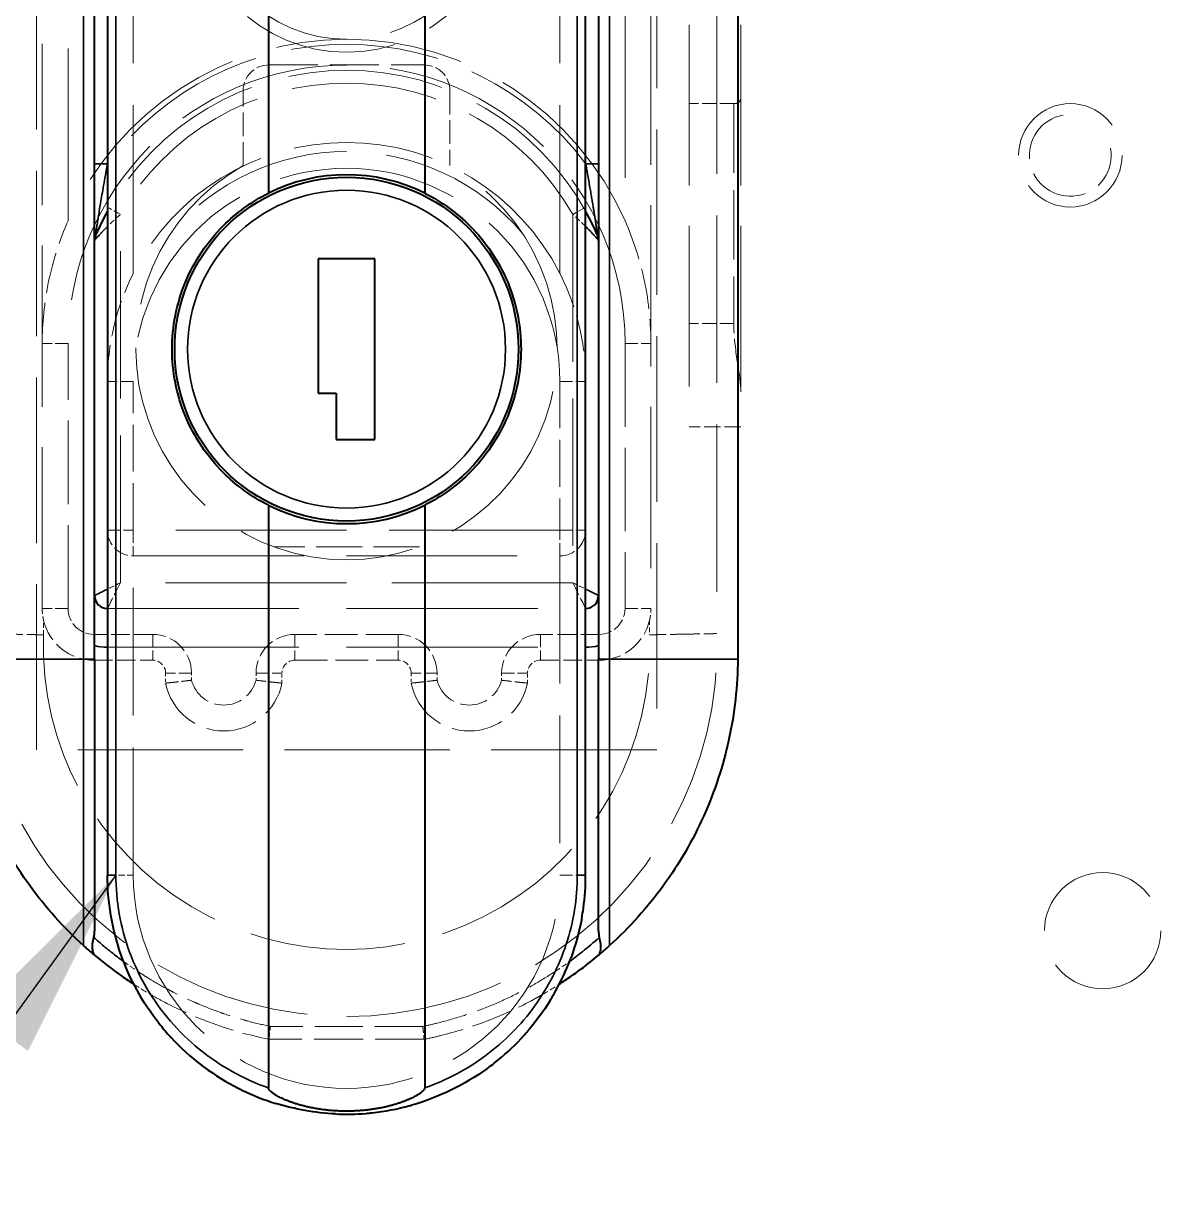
# Model space of a CAD drawing. Header units: millimetres. Extents: x 0 to 2523, y 0 to 1782.
# Drawn here: x 857.82 to 901.83, y 832.72 to 877.59 of the extents above; entities that cross this region are included whole.
import ezdxf

# ---------------------------------------------------------------- set-up
doc = ezdxf.new("R2010")
doc.units = ezdxf.units.MM
doc.header["$LTSCALE"] = 3
doc.linetypes.add('DASHED', pattern=[0.2067, 0.1654, -0.0413])
for name, color, linetype, lineweight in [('가려진 것(ISO)', 2, 'DASHED', 18), ('가려진 좁은 것(ISO)', 2, 'DASHED', 18), ('가시적인 것(ISO)', 3, 'Continuous', 40), ('가시적인 좁은 것(ISO)', 3, 'Continuous', 35), ('기호(ISO)', 5, 'Continuous', 25)]:
    doc.layers.add(name, color=color, linetype=linetype, lineweight=lineweight)
doc.styles.add('치수 텍스트_PSTEK_POSCO', font='isocp.shx')
doc.dimstyles.new('치수_PSTEK_POSCO$7', dxfattribs={"dimscale": 3, "dimtxt": 2.5, "dimasz": 2.5, "dimexe": 1, "dimexo": 1.5, "dimgap": 1, "dimtad": 1, "dimrnd": 1e-08, "dimdsep": 46, "dimtxsty": '치수 텍스트_PSTEK_POSCO', "dimcen": 0.09, "dimdle": 10, "dimclrd": 7, "dimclre": 7, "dimclrt": 2, "dimadec": 1, "dimazin": 2, "dimtfac": 1, "dimtmove": 0, "dimatfit": 3, "dimfxl": 0, "dimtolj": 1, "dimlwd": -1, "dimlwe": -1, "dimarcsym": 0})

msp = doc.modelspace()

# ---------------------------------------------------------------- linework, layer by layer
at = {"layer": '가려진 것(ISO)', "ltscale": 12.901145}
for p, q in [((858.3337, 849.4732), (858.3337, 945.4732)), ((882.3337, 945.4732), (882.3337, 849.4732)), ((882.3337, 849.4732), (858.3337, 849.4732))]:
    msp.add_line(p, q, dxfattribs=at)
at = {"layer": '가려진 것(ISO)', "ltscale": 13.045907}
msp.add_line((884.6537, 942.9553), (884.6537, 853.9679), dxfattribs=at)
at = {"layer": '가려진 것(ISO)', "ltscale": 12.584246}
for p, q in [((858.5604, 854.9383), (858.5604, 932.9732)), ((882.107, 932.9732), (882.107, 854.9383))]:
    msp.add_line(p, q, dxfattribs=at)
at = {"layer": '가려진 것(ISO)', "ltscale": 12.54278}
for p, q in [((883.5837, 931.9732), (883.5837, 861.9732)), ((885.5837, 931.9732), (885.5837, 861.9732))]:
    msp.add_line(p, q, dxfattribs=at)
at = {"layer": '가려진 것(ISO)', "ltscale": 3.809293}
msp.add_line((867.3337, 875.9732), (873.3337, 875.9732), dxfattribs=at)
at = {"layer": '가려진 것(ISO)', "ltscale": 1.840548}
for p, q in [((866.3337, 872.0741), (866.3337, 874.9732)), ((874.3337, 874.9732), (874.3337, 872.0741))]:
    msp.add_line(p, q, dxfattribs=at)
at = {"layer": '가려진 것(ISO)', "ltscale": 1.099577}
msp.add_line((885.3158, 874.4732), (883.5837, 874.4732), dxfattribs=at)
at = {"layer": '가려진 것(ISO)', "ltscale": 5.39654}
msp.add_line((885.3158, 874.4732), (885.3158, 865.9732), dxfattribs=at)
at = {"layer": '가려진 것(ISO)', "ltscale": 1.269698}
msp.add_line((885.5837, 861.9732), (883.5837, 861.9732), dxfattribs=at)
at = {"layer": '가려진 것(ISO)', "ltscale": 13.304306}
msp.add_line((862.0837, 856.9732), (878.5837, 856.9732), dxfattribs=at)
at = {"layer": '가려진 것(ISO)', "ltscale": 14.916949}
msp.add_line((861.0837, 854.9388), (879.5837, 854.9388), dxfattribs=at)
at = {"layer": '가려진 것(ISO)', "ltscale": 0.354382}
for p, q in [((858.6137, 853.9213), (858.6137, 854.4796)), ((882.0537, 854.4796), (882.0537, 853.9213))]:
    msp.add_line(p, q, dxfattribs=at)
at = {"layer": '가려진 것(ISO)', "ltscale": 1.443218}
for p, q in [((860.5604, 852.9383), (862.8337, 852.9383)), ((877.8337, 852.9383), (880.107, 852.9383))]:
    msp.add_line(p, q, dxfattribs=at)
at = {"layer": '가려진 것(ISO)', "ltscale": 2.539495}
msp.add_line((868.3337, 852.9383), (872.3337, 852.9383), dxfattribs=at)
at = {"layer": '가려진 것(ISO)', "ltscale": 0.24453}
for p, q in [((863.3337, 852.4383), (863.3337, 852.053)), ((867.8337, 852.053), (867.8337, 852.4383)), ((872.8337, 852.4383), (872.8337, 852.053)), ((877.3337, 852.053), (877.3337, 852.4383))]:
    msp.add_line(p, q, dxfattribs=at)
at = {"layer": '가려진 것(ISO)', "ltscale": 3.809296}
msp.add_line((873.3337, 838.2705), (867.3337, 838.2705), dxfattribs=at)
at = {"layer": '가려진 것(ISO)', "ltscale": 12.159042}
msp.add_circle((870.3337, 882.4632), 6, dxfattribs=at)
at = {"layer": '가려진 것(ISO)', "ltscale": 10.132536}
msp.add_circle((898.3337, 872.4732), 2, dxfattribs=at)
at = {"layer": '가려진 것(ISO)', "ltscale": 11.399102}
msp.add_circle((899.5837, 842.4732), 2.25, dxfattribs=at)
at = {"layer": '가려진 것(ISO)', "ltscale": 14.627704}
msp.add_arc((870.3337, 865.1946), 11.7733, 23.78546, 156.21454, dxfattribs=at)
at = {"layer": '가려진 것(ISO)', "ltscale": 0.997197}
for centre, start, end in [((867.3337, 874.9732), 90, 180), ((873.3337, 874.9732), 0, 90)]:
    msp.add_arc(centre, 1, start, end, dxfattribs=at)
at = {"layer": '가려진 것(ISO)', "ltscale": 12.107496}
msp.add_arc((870.3337, 865.1946), 10.5733, 28.97339, 151.02661, dxfattribs=at)
at = {"layer": '가려진 것(ISO)', "ltscale": 4.733071}
msp.add_arc((898.3337, 872.4732), 1.582, 100, 10, dxfattribs=at)
at = {"layer": '가려진 것(ISO)', "ltscale": 10.954125}
msp.add_arc((870.3337, 863.7232), 9.25, 26.88805, 153.11195, dxfattribs=at)
at = {"layer": '가려진 것(ISO)', "ltscale": 13.819056}
msp.add_arc((870.3337, 864.9732), 8.15, 119.39302, 60.60698, dxfattribs=at)
at = {"layer": '가려진 것(ISO)', "ltscale": 1.21262}
for centre, start, end in [((862.0837, 857.9732), 180, 270), ((878.5837, 857.9732), 270, 0)]:
    msp.add_arc(centre, 1, start, end, dxfattribs=at)
at = {"layer": '가려진 것(ISO)', "ltscale": 1.700671}
for centre, start, end in [((860.5604, 854.9383), 193.25787, 270), ((880.107, 854.9383), 270, 346.74213)]:
    msp.add_arc(centre, 2, start, end, dxfattribs=at)
at = {"layer": '가려진 것(ISO)', "ltscale": 12.361229}
msp.add_arc((870.3337, 853.4792), 14.3283, 178.04579, 1.95421, dxfattribs=at)
at = {"layer": '가려진 것(ISO)', "ltscale": 12.168986}
msp.add_arc((870.3337, 853.4792), 11.7283, 177.84, 2.16, dxfattribs=at)
at = {"layer": '가려진 것(ISO)', "ltscale": 0.498548}
for centre, start, end in [((862.8337, 852.4383), 0, 90), ((868.3337, 852.4383), 90, 180), ((872.3337, 852.4383), 0, 90), ((877.8337, 852.4383), 90, 180)]:
    msp.add_arc(centre, 0.5, start, end, dxfattribs=at)
at = {"layer": '가려진 것(ISO)', "ltscale": 4.008131}
for centre in [(865.5837, 852.4956), (875.0837, 852.4956)]:
    msp.add_arc(centre, 2.2931, 191.12991, 348.87009, dxfattribs=at)
at = {"layer": '가려진 것(ISO)', "ltscale": 0.694281}
msp.add_open_spline([(885.3158, 874.4732), (885.3225, 874.4732), (885.3292, 874.4733), (885.4164, 874.4761), (885.4833, 874.4965), (885.5667, 874.5869), (885.5837, 874.6574), (885.5837, 874.7411)], degree=3, knots=[0.20152866, 0.20152866, 0.20152866, 0.20152866, 0.20551375, 0.20551375, 0.2557879, 0.2557879, 0.30606206, 0.30606206, 0.30606206, 0.30606206], dxfattribs=at)
at = {"layer": '가려진 것(ISO)', "ltscale": 3.177325}
for points, knots in [([(858.5604, 865.1946), (858.5604, 865.9546), (858.6384, 866.7835), (858.979, 868.4158), (859.2412, 869.2187), (859.5604, 869.943)], [-1.43309057, -1.43309057, -1.43309057, -1.43309057, -1.19562768, -1.19562768, -0.95816479, -0.95816479, -0.95816479, -0.95816479]), ([(881.107, 869.943), (881.4263, 869.2187), (881.6885, 868.4158), (882.0291, 866.7835), (882.107, 865.9546), (882.107, 865.1946)], [-0.47492577, -0.47492577, -0.47492577, -0.47492577, -0.23746289, -0.23746289, 0, 0, 0, 0])]:
    msp.add_open_spline(points, degree=3, knots=knots, dxfattribs=at)
at = {"layer": '가려진 것(ISO)', "ltscale": 0.117137}
msp.add_open_spline([(860.5837, 869.1896), (860.5837, 869.2003), (860.5838, 869.2172), (860.5838, 869.2418)], degree=3, dxfattribs=at)
at = {"layer": '가려진 것(ISO)', "ltscale": 2.839397}
for points, knots in [([(861.0837, 863.7232), (861.0837, 864.3973), (861.1617, 865.1311), (861.5016, 866.5695), (861.7628, 867.2736), (862.0837, 867.9065)], [0, 0, 0, 0, 0.21288965, 0.21288965, 0.42577929, 0.42577929, 0.42577929, 0.42577929]), ([(878.5837, 867.9065), (878.9047, 867.2736), (879.1659, 866.5695), (879.5058, 865.1311), (879.5837, 864.3973), (879.5837, 863.7232)], [0.87117261, 0.87117261, 0.87117261, 0.87117261, 1.08406226, 1.08406226, 1.2969519, 1.2969519, 1.2969519, 1.2969519])]:
    msp.add_open_spline(points, degree=3, knots=knots, dxfattribs=at)
at = {"layer": '가려진 것(ISO)', "ltscale": 1.844594}
msp.add_open_spline([(885.5837, 863.3274), (885.5835, 863.6646), (885.5163, 864.0659), (885.378, 864.9725), (885.3158, 865.4855), (885.3158, 865.9732)], degree=3, knots=[-0.89271233, -0.89271233, -0.89271233, -0.89271233, -0.7589759, -0.7589759, -0.61266995, -0.61266995, -0.61266995, -0.61266995], dxfattribs=at)
at = {"layer": '가려진 것(ISO)', "ltscale": 0.415959}
msp.add_open_spline([(858.5604, 854.9383), (858.5604, 854.8588), (858.5666, 854.7658), (858.5801, 854.656), (858.5868, 854.6133), (858.5978, 854.5525), (858.6034, 854.5254), (858.6115, 854.489), (858.6128, 854.4834), (858.6137, 854.4796)], degree=3, knots=[0.062306408, 0.062306408, 0.062306408, 0.062306408, 0.086141003, 0.086141003, 0.099228248, 0.099228248, 0.111920532, 0.111920532, 0.124612816, 0.124612816, 0.124612816, 0.124612816], dxfattribs=at)
at = {"layer": '가려진 것(ISO)', "ltscale": 0.416112}
msp.add_open_spline([(882.0537, 854.4796), (882.0542, 854.4815), (882.0549, 854.4842), (882.0592, 854.5032), (882.0624, 854.5176), (882.07, 854.5547), (882.0751, 854.5807), (882.085, 854.6403), (882.0898, 854.6738), (882.1022, 854.7812), (882.107, 854.8621), (882.107, 854.9383)], degree=3, knots=[-0.190458105, -0.190458105, -0.190458105, -0.190458105, -0.181558654, -0.181558654, -0.172659203, -0.172659203, -0.16123742, -0.16123742, -0.149815637, -0.149815637, -0.12697207, -0.12697207, -0.12697207, -0.12697207], dxfattribs=at)
at = {"layer": '가려진 것(ISO)', "ltscale": 1.296475}
msp.add_open_spline([(858.6137, 853.9213), (858.6052, 853.9215), (858.5924, 853.9217), (858.5503, 853.9225), (858.5082, 853.9233), (858.4455, 853.9245), (858.3651, 853.926), (858.2847, 853.9275), (858.1868, 853.9293), (858.0763, 853.9313), (857.9658, 853.9333), (857.8427, 853.9356), (857.7134, 853.9379), (857.5842, 853.9403), (857.4488, 853.9427), (857.3137, 853.9452)], degree=3, knots=[0, 0, 0, 0, 0.2, 0.2, 0.2, 0.4, 0.4, 0.4, 0.6, 0.6, 0.6, 0.8, 0.8, 0.8, 1, 1, 1, 1], dxfattribs=at)
at = {"layer": '가려진 것(ISO)', "ltscale": 1.296478}
msp.add_open_spline([(882.0537, 853.9213), (882.0624, 853.9215), (882.0755, 853.9217), (882.1177, 853.9225), (882.1599, 853.9233), (882.2226, 853.9245), (882.3023, 853.926), (882.382, 853.9274), (882.4786, 853.9292), (882.5882, 853.9313), (882.6979, 853.9333), (882.8206, 853.9355), (882.9503, 853.9379), (883.08, 853.9402), (883.2167, 853.9427), (883.3537, 853.9452)], degree=3, knots=[0, 0, 0, 0, 0.2, 0.2, 0.2, 0.4, 0.4, 0.4, 0.6, 0.6, 0.6, 0.8, 0.8, 0.8, 1, 1, 1, 1], dxfattribs=at)
at = {"layer": '가려진 것(ISO)', "ltscale": 1.296469}
msp.add_open_spline([(883.3537, 853.9452), (883.4908, 853.9476), (883.6275, 853.95), (883.7572, 853.9523), (883.8869, 853.9546), (884.0096, 853.9567), (884.1192, 853.9587), (884.2289, 853.9606), (884.3255, 853.9622), (884.4052, 853.9636), (884.4849, 853.965), (884.5476, 853.966), (884.5898, 853.9668), (884.632, 853.9675), (884.6451, 853.9677), (884.6537, 853.9679)], degree=3, knots=[0, 0, 0, 0, 0.2, 0.2, 0.2, 0.4, 0.4, 0.4, 0.6, 0.6, 0.6, 0.8, 0.8, 0.8, 1, 1, 1, 1], dxfattribs=at)
at = {"layer": '가려진 것(ISO)', "ltscale": 1.000421}
for points in [[(863.3337, 852.053), (863.3403, 852.0536), (863.35, 852.0546), (863.3821, 852.0577), (863.4142, 852.0609), (863.4621, 852.0656), (863.5235, 852.0719), (863.585, 852.0781), (863.6598, 852.0859), (863.7449, 852.095), (863.8299, 852.1042), (863.9254, 852.1148), (864.0254, 852.1265), (864.1253, 852.1381), (864.2297, 852.1509), (864.3337, 852.1644)], [(867.8337, 852.053), (867.8272, 852.0536), (867.8174, 852.0546), (867.7854, 852.0577), (867.7533, 852.0609), (867.7053, 852.0656), (867.6439, 852.0719), (867.5825, 852.0781), (867.5077, 852.0859), (867.4226, 852.095), (867.3375, 852.1042), (867.2421, 852.1148), (867.1421, 852.1265), (867.0422, 852.1381), (866.9378, 852.1509), (866.8337, 852.1644)], [(872.8337, 852.053), (872.8403, 852.0536), (872.85, 852.0546), (872.8821, 852.0577), (872.9142, 852.0609), (872.9621, 852.0656), (873.0235, 852.0719), (873.085, 852.0781), (873.1598, 852.0859), (873.2449, 852.095), (873.3299, 852.1042), (873.4254, 852.1148), (873.5254, 852.1265), (873.6253, 852.1381), (873.7297, 852.1509), (873.8337, 852.1644)], [(877.3337, 852.053), (877.3272, 852.0536), (877.3174, 852.0546), (877.2854, 852.0577), (877.2533, 852.0609), (877.2053, 852.0656), (877.1439, 852.0719), (877.0825, 852.0781), (877.0077, 852.0859), (876.9226, 852.095), (876.8375, 852.1042), (876.7421, 852.1148), (876.6421, 852.1265), (876.5422, 852.1381), (876.4378, 852.1509), (876.3337, 852.1644)]]:
    msp.add_open_spline(points, degree=3, knots=[0, 0, 0, 0, 0.2, 0.2, 0.2, 0.4, 0.4, 0.4, 0.6, 0.6, 0.6, 0.8, 0.8, 0.8, 1, 1, 1, 1], dxfattribs=at)
at = {"layer": '가려진 것(ISO)', "ltscale": 3.945924}
msp.add_open_spline([(861.0837, 844.6232), (861.0838, 844.0707), (861.1334, 843.5136), (861.2343, 842.9613), (861.2358, 842.953), (861.2373, 842.9447), (861.2388, 842.9364), (861.3397, 842.3925), (861.4903, 841.8534), (861.6905, 841.3283), (861.6966, 841.3123), (861.7027, 841.2964), (861.7089, 841.2804), (861.909, 840.7642), (862.1573, 840.2623), (862.4483, 839.7876), (862.4619, 839.7656), (862.4754, 839.7436), (862.4891, 839.7217), (862.6679, 839.4355), (862.8623, 839.1595), (863.0704, 838.8956)], degree=3, knots=[0, 0, 0, 0, 0.05882353, 0.05882353, 0.05882353, 0.05970824, 0.05970824, 0.05970824, 0.11764706, 0.11764706, 0.11764706, 0.1194131, 0.1194131, 0.1194131, 0.17647059, 0.17647059, 0.17647059, 0.17911778, 0.17911778, 0.17911778, 0.21370365, 0.21370365, 0.21370365, 0.21370365], dxfattribs=at)
at = {"layer": '가려진 것(ISO)', "ltscale": 0.99498}
msp.add_open_spline([(879.0188, 841.44), (879.0496, 841.524), (879.0791, 841.6084), (879.1074, 841.6932), (879.244, 842.1022), (879.3517, 842.5196), (879.43, 842.9439)], degree=3, knots=[0.886240902, 0.886240902, 0.886240902, 0.886240902, 0.895644827, 0.895644827, 0.895644827, 0.941015222, 0.941015222, 0.941015222, 0.941015222], dxfattribs=at)
at = {"layer": '가려진 것(ISO)', "ltscale": 0.48347}
msp.add_open_spline([(862.1047, 840.4005), (862.3178, 840.2626), (862.5345, 840.13), (862.7543, 840.003)], degree=3, dxfattribs=at)
at = {"layer": '가려진 것(ISO)', "ltscale": 0.487693}
msp.add_open_spline([(877.9088, 840.0004), (878.1305, 840.1285), (878.3491, 840.2622), (878.5641, 840.4013)], degree=3, dxfattribs=at)
at = {"layer": '가려진 것(ISO)', "ltscale": 3.122065}
msp.add_open_spline([(862.7545, 840.0028), (862.8977, 839.92), (863.6316, 839.5118), (865.1281, 838.8354), (866.551, 838.4286), (867.3337, 838.2705)], degree=3, knots=[0.35077644, 0.35077644, 0.35077644, 0.35077644, 0.41633901, 0.68343289, 1, 1, 1, 1], dxfattribs=at)
at = {"layer": '가려진 것(ISO)', "ltscale": 3.118886}
msp.add_open_spline([(873.3338, 838.2705), (873.5397, 838.3121), (873.7449, 838.358), (873.9492, 838.4082), (874.5679, 838.5603), (875.1777, 838.7516), (875.7726, 838.9804), (876.3558, 839.2048), (876.9249, 839.4652), (877.4757, 839.7597), (877.5632, 839.8064), (877.6502, 839.854), (877.7367, 839.9025), (877.7942, 839.9347), (877.8516, 839.9674), (877.9087, 840.0003)], degree=3, knots=[0.00000121, 0.00000121, 0.00000121, 0.00000121, 0.08329846, 0.08329846, 0.08329846, 0.33567302, 0.33567302, 0.33567302, 0.58314297, 0.58314297, 0.58314297, 0.62242524, 0.62242524, 0.62242524, 0.64856342, 0.64856342, 0.64856342, 0.64856342], dxfattribs=at)
at = {"layer": '가려진 것(ISO)', "ltscale": 0.878236}
msp.add_open_spline([(877.3942, 838.6472), (877.4073, 838.6626), (877.4203, 838.6781), (877.4332, 838.6936), (877.714, 839.0297), (877.9688, 839.3835), (878.1963, 839.7505)], degree=3, knots=[0.774148097, 0.774148097, 0.774148097, 0.774148097, 0.776206304, 0.776206304, 0.776206304, 0.820807174, 0.820807174, 0.820807174, 0.820807174], dxfattribs=at)
at = {"layer": '가려진 것(ISO)', "ltscale": 0.499799}
msp.add_open_spline([(867.3337, 838.2705), (867.3342, 838.2755), (867.335, 838.2831), (867.3375, 838.308), (867.34, 838.3328), (867.3437, 838.37), (867.3484, 838.4164), (867.353, 838.4629), (867.3587, 838.5188), (867.3648, 838.5794), (867.3709, 838.64), (867.3775, 838.7053), (867.3842, 838.7705)], degree=3, knots=[0, 0, 0, 0, 0.25, 0.25, 0.25, 0.5, 0.5, 0.5, 0.75, 0.75, 0.75, 1, 1, 1, 1], dxfattribs=at)
at = {"layer": '가려진 것(ISO)', "ltscale": 0.499819}
msp.add_open_spline([(873.2833, 838.7705), (873.2835, 838.7693), (873.2836, 838.7681), (873.2904, 838.7008), (873.297, 838.6356), (873.3092, 838.5157), (873.3146, 838.4619), (873.3237, 838.3711), (873.3273, 838.3349), (873.3312, 838.2965), (873.3322, 838.2864), (873.3335, 838.2736), (873.3337, 838.2717), (873.3338, 838.2705)], degree=3, knots=[-0.000365871, -0.000365871, -0.000365871, -0.000365871, 0, 0, 0.019901046, 0.019901046, 0.039258889, 0.039258889, 0.058579585, 0.058579585, 0.068886192, 0.068886192, 0.078580299, 0.078580299, 0.078580299, 0.078580299], dxfattribs=at)
at = {"layer": '가려진 것(ISO)', "ltscale": 2.076654}
msp.add_open_spline([(872.8515, 835.7225), (872.9147, 835.7403), (872.9777, 835.7589), (873.0405, 835.7781), (873.5136, 835.9228), (873.9776, 836.1065), (874.4252, 836.3273), (874.5122, 836.3702), (874.5985, 836.4144), (874.6842, 836.4601), (875.0559, 836.6582), (875.4146, 836.8822), (875.7557, 837.1289)], degree=3, knots=[0.59043621, 0.59043621, 0.59043621, 0.59043621, 0.59707577, 0.59707577, 0.59707577, 0.64705882, 0.64705882, 0.64705882, 0.65677318, 0.65677318, 0.65677318, 0.69890853, 0.69890853, 0.69890853, 0.69890853], dxfattribs=at)
at = {"layer": '가려진 것(ISO)', "ltscale": 1.49817}
msp.add_open_spline([(867.5918, 835.7889), (867.6322, 835.7764), (867.6727, 835.7641), (867.7133, 835.7521), (867.7703, 835.7353), (867.8275, 835.719), (867.8848, 835.7032), (868.3723, 835.5694), (868.8719, 835.4754), (869.3773, 835.4228), (869.4453, 835.4157), (869.5134, 835.4094), (869.5817, 835.4038), (869.6895, 835.395), (869.7975, 835.3881), (869.9057, 835.3831)], degree=3, knots=[0.407358339, 0.407358339, 0.407358339, 0.407358339, 0.411764706, 0.411764706, 0.411764706, 0.417958144, 0.417958144, 0.417958144, 0.470588235, 0.470588235, 0.470588235, 0.477670899, 0.477670899, 0.477670899, 0.488862795, 0.488862795, 0.488862795, 0.488862795], dxfattribs=at)
at = {"layer": '가려진 좁은 것(ISO)', "ltscale": 13.116171}
for p, q in [((862.0837, 867.9065), (862.0837, 932.9732)), ((878.5837, 867.9065), (878.5837, 932.9732))]:
    msp.add_line(p, q, dxfattribs=at)
at = {"layer": '가려진 좁은 것(ISO)', "ltscale": 13.426841}
for p, q in [((859.5604, 869.943), (859.5604, 928.2249)), ((881.107, 928.2249), (881.107, 869.943))]:
    msp.add_line(p, q, dxfattribs=at)
at = {"layer": '가려진 좁은 것(ISO)', "ltscale": 11.487453}
for p, q in [((861.5837, 855.9388), (861.5837, 870.1855)), ((879.0837, 870.1855), (879.0837, 855.9388))]:
    msp.add_line(p, q, dxfattribs=at)
at = {"layer": '가려진 좁은 것(ISO)', "ltscale": 0.498548}
msp.add_line((879.5181, 870.4333), (879.0837, 870.1855), dxfattribs=at)
at = {"layer": '가려진 좁은 것(ISO)', "ltscale": 1.099577}
msp.add_line((885.3158, 865.9732), (883.5837, 865.9732), dxfattribs=at)
at = {"layer": '가려진 좁은 것(ISO)', "ltscale": 0.997197}
for p, q in [((859.5604, 865.1946), (858.5604, 865.1946)), ((881.107, 865.1946), (882.107, 865.1946)), ((862.0837, 863.7232), (861.0837, 863.7232)), ((878.5837, 863.7232), (879.5837, 863.7232)), ((861.0837, 857.9732), (862.0837, 857.9732)), ((862.0837, 857.9732), (862.0837, 856.9732)), ((878.5837, 857.9732), (879.5837, 857.9732)), ((878.5837, 856.9732), (878.5837, 857.9732)), ((859.5604, 854.9383), (858.5604, 854.9383)), ((881.107, 854.9383), (882.107, 854.9383)), ((860.5604, 853.9383), (860.5604, 852.9383)), ((862.8337, 853.9383), (862.8337, 852.9383)), ((868.3337, 853.9383), (868.3337, 852.9383)), ((872.3337, 853.9383), (872.3337, 852.9383)), ((877.8337, 853.9383), (877.8337, 852.9383)), ((880.107, 853.9383), (880.107, 852.9383)), ((864.3337, 852.4383), (863.3337, 852.4383)), ((866.8337, 852.4383), (867.8337, 852.4383)), ((873.8337, 852.4383), (872.8337, 852.4383)), ((876.3337, 852.4383), (877.3337, 852.4383)), ((878.5837, 844.6232), (879.5837, 844.6232))]:
    msp.add_line(p, q, dxfattribs=at)
at = {"layer": '가려진 좁은 것(ISO)', "ltscale": 6.511653}
for p, q in [((859.5604, 854.9383), (859.5604, 865.1946)), ((881.107, 865.1946), (881.107, 854.9383))]:
    msp.add_line(p, q, dxfattribs=at)
at = {"layer": '가려진 좁은 것(ISO)', "ltscale": 3.650568}
for p, q in [((862.0837, 857.9732), (862.0837, 863.7232)), ((878.5837, 863.7232), (878.5837, 857.9732))]:
    msp.add_line(p, q, dxfattribs=at)
at = {"layer": '가려진 좁은 것(ISO)', "ltscale": 13.304306}
msp.add_line((878.5837, 857.9732), (862.0837, 857.9732), dxfattribs=at)
at = {"layer": '가려진 좁은 것(ISO)', "ltscale": 3.575008}
msp.add_line((873.1492, 857.325), (867.5182, 857.325), dxfattribs=at)
at = {"layer": '가려진 좁은 것(ISO)', "ltscale": 9.958072}
for p, q in [((862.0837, 844.6232), (862.0837, 856.9732)), ((878.5837, 856.9732), (878.5837, 844.6232))]:
    msp.add_line(p, q, dxfattribs=at)
at = {"layer": '가려진 좁은 것(ISO)', "ltscale": 14.110627}
msp.add_line((879.0837, 855.9388), (861.5837, 855.9388), dxfattribs=at)
at = {"layer": '가려진 좁은 것(ISO)', "ltscale": 1.443218}
for p, q in [((862.8337, 853.9383), (860.5604, 853.9383)), ((880.107, 853.9383), (877.8337, 853.9383))]:
    msp.add_line(p, q, dxfattribs=at)
at = {"layer": '가려진 좁은 것(ISO)', "ltscale": 2.539495}
msp.add_line((872.3337, 853.9383), (868.3337, 853.9383), dxfattribs=at)
at = {"layer": '가려진 좁은 것(ISO)', "ltscale": 14.916949}
msp.add_line((861.0837, 853.4388), (879.5837, 853.4388), dxfattribs=at)
at = {"layer": '가려진 좁은 것(ISO)', "ltscale": 0.173759}
for p, q in [((864.3337, 852.1644), (864.3337, 852.4383)), ((866.8337, 852.4383), (866.8337, 852.1644)), ((873.8337, 852.1644), (873.8337, 852.4383)), ((876.3337, 852.4383), (876.3337, 852.1644))]:
    msp.add_line(p, q, dxfattribs=at)
at = {"layer": '가려진 좁은 것(ISO)', "ltscale": 0.470491}
msp.add_line((862.0837, 844.6232), (861.4086, 844.6232), dxfattribs=at)
at = {"layer": '가려진 좁은 것(ISO)', "ltscale": 3.745272}
msp.add_line((873.2833, 838.7705), (867.3842, 838.7705), dxfattribs=at)
at = {"layer": '가려진 좁은 것(ISO)', "ltscale": 13.932237}
msp.add_circle((870.3337, 882.4632), 5.5, dxfattribs=at)
at = {"layer": '가려진 좁은 것(ISO)', "ltscale": 11.522309}
msp.add_arc((870.3337, 865.1946), 11.5733, 36.94116, 143.05884, dxfattribs=at)
at = {"layer": '가려진 좁은 것(ISO)', "ltscale": 13.645111}
msp.add_arc((870.3337, 865.1946), 10.7733, 0, 180, dxfattribs=at)
at = {"layer": '가려진 좁은 것(ISO)', "ltscale": 11.397629}
msp.add_arc((870.3337, 865.1946), 10.0733, 29.69988, 150.30012, dxfattribs=at)
at = {"layer": '가려진 좁은 것(ISO)', "ltscale": 12.506118}
msp.add_arc((870.3337, 863.7232), 8.8982, 40.06523, 139.93477, dxfattribs=at)
at = {"layer": '가려진 좁은 것(ISO)', "ltscale": 13.932237}
for centre, start, end in [((870.3337, 863.7232), 0, 180), ((870.3337, 844.6232), 180, 0)]:
    msp.add_arc(centre, 8.25, start, end, dxfattribs=at)
at = {"layer": '가려진 좁은 것(ISO)', "ltscale": 0.997197}
for centre, start, end in [((860.5604, 854.9383), 180, 270), ((880.107, 854.9383), 270, 0)]:
    msp.add_arc(centre, 1, start, end, dxfattribs=at)
at = {"layer": '가려진 좁은 것(ISO)', "ltscale": 1.495845}
for centre, start, end in [((862.8337, 852.4383), 0, 90), ((868.3337, 852.4383), 90, 180), ((872.3337, 852.4383), 0, 90), ((877.8337, 852.4383), 90, 180)]:
    msp.add_arc(centre, 1.5, start, end, dxfattribs=at)
at = {"layer": '가려진 좁은 것(ISO)', "ltscale": 2.153892}
for centre in [(865.5837, 852.4956), (875.0837, 852.4956)]:
    msp.add_arc(centre, 1.2931, 194.83941, 345.16059, dxfattribs=at)
at = {"layer": '가려진 좁은 것(ISO)', "ltscale": 0.498548}
msp.add_ellipse((861.5837, 870.1855), major_axis=(-0.4343, 0.2477), ratio=0.00001, start_param=4.7983931, end_param=6.4527303, dxfattribs=at)
at = {"layer": '가려진 좁은 것(ISO)', "ltscale": 1.05687}
msp.add_ellipse((861.5838, 855.9388), major_axis=(0.5, 1), ratio=0.00001, start_param=1.5705174, end_param=3.1409543, dxfattribs=at)
at = {"layer": '가려진 좁은 것(ISO)', "ltscale": 0.36833}
msp.add_ellipse((861.5838, 855.9388), major_axis=(1.0001, 0.5), ratio=0.00001, start_param=1.5708865, end_param=2.0944419, dxfattribs=at)
at = {"layer": '가려진 좁은 것(ISO)', "ltscale": 0.368331}
msp.add_ellipse((879.0837, 855.9388), major_axis=(1, -0.5), ratio=0.00001, start_param=4.7122038, end_param=5.2357318, dxfattribs=at)
at = {"layer": '가려진 좁은 것(ISO)', "ltscale": 1.056869}
msp.add_ellipse((879.0837, 855.9389), major_axis=(0.5, -1.0001), ratio=0.00001, start_param=4.7124792, end_param=6.2831502, dxfattribs=at)
at = {"layer": '가려진 좁은 것(ISO)', "ltscale": 0.445079}
for points, knots in [([(861.5837, 870.1855), (861.5343, 870.1422), (861.4872, 870.1002), (861.4429, 870.06), (861.3986, 870.0198), (861.3569, 869.9814), (861.3175, 869.9446), (861.2781, 869.9077), (861.2409, 869.8723), (861.2057, 869.8385), (861.1705, 869.8046), (861.1374, 869.7723), (861.1061, 869.7413), (861.0985, 869.7339), (861.0911, 869.7265), (861.0837, 869.7192)], [0, 0, 0, 0, 0.06666667, 0.06666667, 0.06666667, 0.13333333, 0.13333333, 0.13333333, 0.2, 0.2, 0.2, 0.26666667, 0.26666667, 0.26666667, 0.28273068, 0.28273068, 0.28273068, 0.28273068]), ([(879.5837, 869.7192), (879.5589, 869.7439), (879.5329, 869.7695), (879.5055, 869.7962), (879.4673, 869.8333), (879.4266, 869.8724), (879.3829, 869.9136), (879.3393, 869.9548), (879.2928, 869.998), (879.2429, 870.0433), (879.1931, 870.0887), (879.1399, 870.1363), (879.0837, 870.1855)], [0.75201209, 0.75201209, 0.75201209, 0.75201209, 0.8, 0.8, 0.8, 0.86666667, 0.86666667, 0.86666667, 0.93333333, 0.93333333, 0.93333333, 1, 1, 1, 1])]:
    msp.add_open_spline(points, degree=3, knots=knots, dxfattribs=at)
at = {"layer": '가려진 좁은 것(ISO)', "ltscale": 0.423554}
msp.add_open_spline([(861.7099, 841.2781), (861.7676, 841.236), (861.8263, 841.1939), (861.8859, 841.1518), (862.006, 841.0671), (862.13, 840.9822), (862.258, 840.8976)], degree=3, knots=[0.22080193, 0.22080193, 0.22080193, 0.22080193, 0.25, 0.25, 0.25, 0.308732535, 0.308732535, 0.308732535, 0.308732535], dxfattribs=at)
at = {"layer": '가려진 좁은 것(ISO)', "ltscale": 3.544791}
msp.add_open_spline([(862.2583, 840.8974), (862.3301, 840.85), (862.4031, 840.8026), (862.4774, 840.7554), (862.5525, 840.7077), (862.6289, 840.6601), (862.7065, 840.6128), (862.9332, 840.4746), (863.1707, 840.3382), (863.416, 840.2068), (863.4862, 840.1692), (863.557, 840.132), (863.6284, 840.0952), (863.8918, 839.9595), (864.1627, 839.8302), (864.4357, 839.7102), (864.4951, 839.6841), (864.5546, 839.6584), (864.6142, 839.6332), (864.9017, 839.5113), (865.1901, 839.4004), (865.466, 839.303), (865.5096, 839.2876), (865.553, 839.2725), (865.596, 839.2578), (865.8806, 839.1602), (866.1493, 839.0779), (866.4169, 839.0038), (866.4451, 838.996), (866.4733, 838.9883), (866.5015, 838.9807), (866.7811, 838.9051), (867.0613, 838.8379), (867.3363, 838.7804), (867.3522, 838.7771), (867.3682, 838.7738), (867.3842, 838.7705)], degree=3, knots=[0.30877308, 0.30877308, 0.30877308, 0.30877308, 0.34170925, 0.34170925, 0.34170925, 0.375, 0.375, 0.375, 0.47218067, 0.47218067, 0.47218067, 0.5, 0.5, 0.5, 0.60265235, 0.60265235, 0.60265235, 0.625, 0.625, 0.625, 0.7329148, 0.7329148, 0.7329148, 0.75, 0.75, 0.75, 0.86308164, 0.86308164, 0.86308164, 0.875, 0.875, 0.875, 0.99312972, 0.99312972, 0.99312972, 1, 1, 1, 1], dxfattribs=at)
at = {"layer": '가려진 좁은 것(ISO)', "ltscale": 3.54134}
msp.add_open_spline([(873.2833, 838.7705), (873.4625, 838.8073), (873.6447, 838.8483), (873.8298, 838.8938), (874.159, 838.9748), (874.4975, 839.0701), (874.8445, 839.1823), (875.0898, 839.2616), (875.3393, 839.3494), (875.5931, 839.4469), (875.9001, 839.565), (876.2134, 839.6973), (876.5326, 839.8466), (876.8478, 839.9941), (877.1688, 840.1578), (877.4922, 840.3389), (877.767, 840.4929), (878.0436, 840.6595), (878.3198, 840.8389), (878.3481, 840.8573), (878.3764, 840.8758), (878.4047, 840.8944)], degree=3, knots=[0.00000244, 0.00000244, 0.00000244, 0.00000244, 0.08998027, 0.08998027, 0.08998027, 0.25, 0.25, 0.25, 0.36313494, 0.36313494, 0.36313494, 0.5, 0.5, 0.5, 0.63513646, 0.63513646, 0.63513646, 0.75, 0.75, 0.75, 0.76177353, 0.76177353, 0.76177353, 0.76177353], dxfattribs=at)
at = {"layer": '가려진 좁은 것(ISO)', "ltscale": 0.427124}
msp.add_open_spline([(878.4048, 840.8945), (878.5894, 841.0163), (878.7737, 841.1439), (878.9577, 841.2779)], degree=3, dxfattribs=at)
at = {"layer": '가시적인 것(ISO)'}
for p, q in [((867.3108, 941.2061), (867.3108, 871.0084)), ((873.3567, 941.206), (873.3567, 871.0084)), ((885.4712, 940.3379), (885.4712, 852.984)), ((860.5837, 852.9763), (860.5837, 932.9732)), ((861.0837, 932.9732), (861.0837, 844.6232)), ((879.5837, 844.6229), (879.5837, 932.9733)), ((880.0837, 932.9732), (880.0837, 852.9777)), ((869.2337, 868.4732), (869.2337, 863.2732)), ((871.4337, 868.4732), (869.2337, 868.4732)), ((871.4337, 861.4732), (871.4337, 868.4732)), ((869.2337, 863.2732), (869.9337, 863.2732)), ((869.9337, 863.2732), (869.9337, 861.4732)), ((869.9337, 861.4732), (871.4337, 861.4732)), ((867.3108, 858.938), (867.3106, 836.3903)), ((873.3567, 858.938), (873.3567, 836.3905)), ((860.5837, 852.9763), (860.5837, 842.4654)), ((880.0837, 842.4654), (880.0837, 852.9777))]:
    msp.add_line(p, q, dxfattribs=at)
msp.add_circle((870.3337, 864.9732), 6.65, dxfattribs=at)
for centre, radius, start, end in [((870.3337, 864.9732), 6.75, 63.39417, 116.60583), ((870.3337, 865.1946), 10.5733, 151.02661, 156.67427), ((870.3337, 865.1946), 10.5733, 23.32573, 28.97339), ((861.0837, 869.1833), 0.5, 158.65078, 180), ((879.5837, 869.1833), 0.5, 0, 23.32573), ((870.3337, 864.9732), 6.75, 243.39417, 296.60583), ((861.0837, 855.4388), 0.5, 180, 270), ((879.5837, 855.4388), 0.5, 270, 0)]:
    msp.add_arc(centre, radius, start, end, dxfattribs=at)
for centre, major_axis, ratio, start_param, end_param in [((860.2673, 842.4994), (-0.0213, 0.6567), 0.4807904, 4.2400237, 4.6448571), ((880.3995, 842.4991), (0.0211, 0.656), 0.4803283, 1.6376505, 2.0429321)]:
    msp.add_ellipse(centre, major_axis=major_axis, ratio=ratio, start_param=start_param, end_param=end_param, dxfattribs=at)
for points, knots in [([(867.3108, 858.938), (866.6502, 859.2688), (866.052, 859.709), (864.9637, 860.7973), (864.4449, 861.5536), (863.7549, 863.2153), (863.5837, 864.1212), (863.5837, 864.9732), (863.5837, 865.8252), (863.7549, 866.7311), (864.4449, 868.3928), (864.9637, 869.1491), (866.052, 870.2374), (866.6502, 870.6776), (867.3108, 871.0084)], [-0.7215184, -0.7215184, -0.7215184, -0.7215184, -0.5112141, -0.5112141, -0.255607, -0.255607, 0, 0, 0, 0.255607, 0.255607, 0.5112141, 0.5112141, 0.7215184, 0.7215184, 0.7215184, 0.7215184]), ([(873.3567, 871.0084), (874.0173, 870.6776), (874.6155, 870.2374), (875.7038, 869.1491), (876.2225, 868.3928), (876.9126, 866.7311), (877.0837, 865.8252), (877.0837, 864.1212), (876.9126, 863.2153), (876.2225, 861.5536), (875.7038, 860.7973), (874.6155, 859.709), (874.0173, 859.2688), (873.3567, 858.938)], [1.3231563, 1.3231563, 1.3231563, 1.3231563, 1.5334605, 1.5334605, 1.7890676, 1.7890676, 2.0446746, 2.0446746, 2.3002817, 2.3002817, 2.5558887, 2.5558887, 2.766193, 2.766193, 2.766193, 2.766193]), ([(860.1621, 841.8936), (859.3894, 842.5941), (858.6908, 843.3728), (857.4652, 845.0615), (856.9415, 845.9668), (856.0889, 847.871), (855.7625, 848.8641), (855.4302, 850.3919), (855.3459, 850.9066), (855.2308, 851.9423), (855.2, 852.4632), (855.1963, 852.984)], [-1.2522093, -1.2522093, -1.2522093, -1.2522093, -0.9389682, -0.9389682, -0.6257615, -0.6257615, -0.3126285, -0.3126285, -0.1562493, -0.1562493, -0.000001, -0.000001, -0.000001, -0.000001]), ([(885.4712, 852.984), (885.4675, 852.4631), (885.4367, 851.9421), (885.3216, 850.9062), (885.2372, 850.3914), (884.9048, 848.8633), (884.5782, 847.87), (883.7254, 845.9659), (883.2018, 845.0608), (881.9764, 843.3724), (881.278, 842.5939), (880.5054, 841.8936)], [-1.2507899, -1.2507899, -1.2507899, -1.2507899, -1.0946869, -1.0946869, -0.9384539, -0.9384539, -0.625614, -0.625614, -0.3128247, -0.3128247, -0.0000009, -0.0000009, -0.0000009, -0.0000009]), ([(863.0704, 838.8956), (862.4435, 839.6904), (861.9404, 840.6037), (861.2633, 842.5379), (861.0838, 843.5881), (861.0837, 844.6232)], [0, 0, 0, 0, 0.30793044, 0.30793044, 0.6184728, 0.6184728, 0.6184728, 0.6184728]), ([(879.43, 842.9439), (879.4303, 842.9454), (879.4306, 842.9469), (879.4309, 842.9484), (879.4552, 843.0807), (879.4767, 843.2137), (879.4953, 843.3471), (879.554, 843.7688), (879.5837, 844.1956), (879.5837, 844.6229)], [0.941015222, 0.941015222, 0.941015222, 0.941015222, 0.941176471, 0.941176471, 0.941176471, 0.955320752, 0.955320752, 0.955320752, 1, 1, 1, 1]), ([(860.5827, 841.5263), (860.5808, 841.5279), (860.5767, 841.5342), (860.5664, 841.554), (860.5598, 841.5685), (860.5394, 841.6202), (860.5242, 841.669), (860.5044, 841.7837), (860.4974, 841.8648), (860.5207, 842.0502), (860.5413, 842.1299), (860.5582, 842.2098)], [0.000001, 0.000001, 0.000001, 0.000001, 0.008116123, 0.008116123, 0.017280138, 0.017280138, 0.036812418, 0.036812418, 0.056177073, 0.056177073, 0.072028344, 0.072028344, 0.072028344, 0.072028344]), ([(880.1093, 842.2098), (880.1262, 842.1299), (880.1468, 842.0503), (880.17, 841.865), (880.1631, 841.7839), (880.1433, 841.6692), (880.1281, 841.6202), (880.1077, 841.5685), (880.1011, 841.554), (880.0908, 841.5342), (880.0866, 841.5279), (880.0848, 841.5263)], [0.000001, 0.000001, 0.000001, 0.000001, 0.02448974, 0.02448974, 0.0544278, 0.0544278, 0.08463518, 0.08463518, 0.09880659, 0.09880659, 0.11135374, 0.11135374, 0.11135374, 0.11135374]), ([(860.5827, 841.5263), (860.5792, 841.5293), (860.5666, 841.5398), (860.535, 841.5666), (860.5226, 841.5771), (860.4873, 841.6072), (860.4624, 841.6285), (860.3945, 841.6872), (860.3476, 841.728), (860.2512, 841.8134), (860.2046, 841.8551), (860.1621, 841.8936)], [-0.070781201, -0.070781201, -0.070781201, -0.070781201, -0.055461964, -0.055461964, -0.047642977, -0.047642977, -0.035476886, -0.035476886, -0.017217394, -0.017217394, -0.000001042, -0.000001042, -0.000001042, -0.000001042]), ([(880.0848, 841.5263), (880.0883, 841.5293), (880.1009, 841.5398), (880.1325, 841.5666), (880.1449, 841.5771), (880.1801, 841.6072), (880.205, 841.6285), (880.273, 841.6872), (880.3199, 841.728), (880.4163, 841.8134), (880.4628, 841.8551), (880.5054, 841.8936)], [0.000001834, 0.000001834, 0.000001834, 0.000001834, 0.015415401, 0.015415401, 0.02328266, 0.02328266, 0.035523841, 0.035523841, 0.053895909, 0.053895909, 0.071218311, 0.071218311, 0.071218311, 0.071218311]), ([(860.5827, 841.5263), (860.9227, 841.2402), (861.4238, 840.855), (861.9476, 840.5021), (862.1047, 840.4005)], [0, 0, 0, 0, 0.17605451, 0.250168, 0.250168, 0.250168, 0.250168]), ([(878.1963, 839.7505), (878.2101, 839.7729), (878.2239, 839.7953), (878.2376, 839.8178), (878.2999, 839.9203), (878.36, 840.0237), (878.4181, 840.1281), (878.6354, 840.5189), (878.8228, 840.9228), (878.9799, 841.336), (878.9931, 841.3706), (879.006, 841.4053), (879.0188, 841.44)], [0.820807174, 0.820807174, 0.820807174, 0.820807174, 0.823529412, 0.823529412, 0.823529412, 0.835927199, 0.835927199, 0.835927199, 0.882352941, 0.882352941, 0.882352941, 0.886240902, 0.886240902, 0.886240902, 0.886240902]), ([(878.5641, 840.4013), (878.7189, 840.5015), (878.8719, 840.6045), (879.0229, 840.7103), (879.278, 840.889), (879.5276, 841.0755), (879.7712, 841.2696), (879.8769, 841.3537), (879.9814, 841.4393), (880.0848, 841.5263)], [0.75003205, 0.75003205, 0.75003205, 0.75003205, 0.82308864, 0.82308864, 0.82308864, 0.94647487, 0.94647487, 0.94647487, 1, 1, 1, 1]), ([(863.0704, 838.8956), (863.2003, 838.7308), (863.3355, 838.5708), (863.4756, 838.416), (863.4986, 838.3907), (863.5217, 838.3654), (863.5449, 838.3404), (863.9077, 837.9483), (864.302, 837.5905), (864.7219, 837.27), (864.7556, 837.2443), (864.7894, 837.2188), (864.8234, 837.1936), (865.2406, 836.8842), (865.6823, 836.6109), (866.1453, 836.3758), (866.1905, 836.3529), (866.2358, 836.3303), (866.2814, 836.3081), (866.7031, 836.1026), (867.1417, 835.9287), (867.5918, 835.7889)], [0.21370365, 0.21370365, 0.21370365, 0.21370365, 0.23529412, 0.23529412, 0.23529412, 0.2388317, 0.2388317, 0.2388317, 0.29411765, 0.29411765, 0.29411765, 0.29854769, 0.29854769, 0.29854769, 0.35294118, 0.35294118, 0.35294118, 0.35825028, 0.35825028, 0.35825028, 0.40735834, 0.40735834, 0.40735834, 0.40735834]), ([(875.7557, 837.1289), (875.8122, 837.1697), (875.8681, 837.2112), (875.9236, 837.2533), (876.0079, 837.3172), (876.0911, 837.3826), (876.1731, 837.4493), (876.5458, 837.7527), (876.8932, 838.084), (877.211, 838.4372), (877.2732, 838.5064), (877.3343, 838.5764), (877.3942, 838.6472)], [0.698908531, 0.698908531, 0.698908531, 0.698908531, 0.705882353, 0.705882353, 0.705882353, 0.71648775, 0.71648775, 0.71648775, 0.764705882, 0.764705882, 0.764705882, 0.774148097, 0.774148097, 0.774148097, 0.774148097]), ([(869.9057, 835.3831), (870.2977, 835.365), (870.6921, 835.3717), (871.0861, 835.4039), (871.1635, 835.4102), (871.2409, 835.4175), (871.3182, 835.4257), (871.8121, 835.4786), (872.3044, 835.5716), (872.7887, 835.7049), (872.8097, 835.7107), (872.8306, 835.7165), (872.8515, 835.7225)], [0.48886279, 0.48886279, 0.48886279, 0.48886279, 0.52941176, 0.52941176, 0.52941176, 0.53737617, 0.53737617, 0.53737617, 0.58823529, 0.58823529, 0.58823529, 0.59043621, 0.59043621, 0.59043621, 0.59043621])]:
    msp.add_open_spline(points, degree=3, knots=knots, dxfattribs=at)
for points in [[(860.6246, 869.3812), (860.6223, 869.376), (860.6201, 869.3706), (860.6181, 869.3653)], [(860.6246, 869.3812), (860.6246, 869.3812), (860.6246, 869.3812), (860.6246, 869.3812)], [(879.43, 842.9439), (879.3354, 842.4318), (879.1972, 841.9268), (879.0188, 841.44)], [(862.7543, 840.003), (862.7543, 840.0029), (862.7544, 840.0029), (862.7545, 840.0028)], [(877.9087, 840.0003), (877.9087, 840.0004), (877.9087, 840.0004), (877.9088, 840.0004)], [(878.1963, 839.7505), (877.9564, 839.3635), (877.6877, 838.9939), (877.3942, 838.6472)], [(875.7557, 837.1289), (874.8881, 836.5012), (873.8913, 836.0165), (872.8515, 835.7225)], [(873.3567, 836.3905), (873.3567, 836.3742), (873.3459, 836.3439), (873.3167, 836.3022), (873.2813, 836.2645), (873.2397, 836.2274), (873.1921, 836.1903), (873.1377, 836.1522), (873.0758, 836.1129), (873.006, 836.0723), (872.9289, 836.0309), (872.8436, 835.9887), (872.749, 835.9453), (872.6455, 835.9015), (872.5335, 835.8578), (872.4134, 835.8147), (872.2856, 835.7727), (872.1506, 835.7322), (872.0089, 835.6937), (871.861, 835.6576), (871.7074, 835.6242), (871.5487, 835.5938), (871.3855, 835.5669), (871.2184, 835.5436), (871.0482, 835.5242), (870.8755, 835.5089), (870.701, 835.4978), (870.5255, 835.4909), (870.35, 835.4884), (870.1744, 835.4901), (869.9984, 835.4962), (869.823, 835.5066), (869.6489, 835.5213), (869.4771, 835.5401), (869.3081, 835.563), (869.1428, 835.5896), (868.9819, 835.6198), (868.826, 835.6531), (868.6757, 835.6893), (868.5316, 835.728), (868.3943, 835.7688), (868.2643, 835.8111), (868.1421, 835.8547), (868.0282, 835.8989), (867.923, 835.9432), (867.8269, 835.9872), (867.7405, 836.0299), (867.6626, 836.0716), (867.5922, 836.1126), (867.53, 836.1521), (867.4755, 836.1903), (867.4278, 836.2275), (867.3862, 836.2646), (867.3508, 836.3022), (867.3217, 836.344), (867.3106, 836.3745), (867.3106, 836.3903)], [(869.9057, 835.3831), (869.1223, 835.4193), (868.3375, 835.5574), (867.5918, 835.7889)]]:
    msp.add_open_spline(points, degree=3, dxfattribs=at)
at = {"layer": '가시적인 좁은 것(ISO)'}
for p, q in [((860.1621, 852.9763), (860.1621, 932.9732)), ((861.4086, 932.9732), (861.4086, 844.6232)), ((879.259, 844.6237), (879.2605, 932.973)), ((880.5054, 932.9732), (880.5054, 852.9763)), ((861.0837, 872.1501), (860.5837, 872.1501)), ((879.5837, 872.1501), (880.0837, 872.1501)), ((860.1621, 852.9763), (860.1621, 841.8936)), ((860.5837, 852.9763), (860.1621, 852.9763)), ((880.5054, 841.8936), (880.5054, 852.9763)), ((861.0837, 844.6232), (861.4086, 844.6232))]:
    msp.add_line(p, q, dxfattribs=at)
msp.add_circle((870.3337, 864.9732), 6.15, dxfattribs=at)
for centre, start, end in [((861.0837, 855.4388), 255.52249, 270), ((879.5837, 855.4388), 270, 284.47751)]:
    msp.add_arc(centre, 2, start, end, dxfattribs=at)
for centre, major_axis, ratio, start_param, end_param in [((861.5838, 855.9388), (1.0001, 0.5), 0.00001, 2.0944419, 3.1415575), ((879.0837, 855.9388), (1, -0.5), 0.00001, 5.2357318, 6.2827344), ((870.3338, 853.0464), (-25.09, -0.005), 0.0029709, 0.9231277, 1.1533723), ((880.3837, 852.9777), (-0.3, 0), 0.0050933, 6.2831833, 8.2714039), ((870.3337, 853.0464), (-25.09, 0.005), 0.0029709, 1.9882204, 2.2184649)]:
    msp.add_ellipse(centre, major_axis=major_axis, ratio=ratio, start_param=start_param, end_param=end_param, dxfattribs=at)
for points, knots in [([(860.6246, 869.3812), (860.6246, 869.3812), (860.626, 869.3917), (860.6292, 869.4136), (860.6324, 869.4355), (860.6371, 869.469), (860.6431, 869.5112), (860.6491, 869.5534), (860.6565, 869.6043), (860.665, 869.6619), (860.6735, 869.7195), (860.6831, 869.7838), (860.6937, 869.8536), (860.7042, 869.9234), (860.7158, 869.9986), (860.7283, 870.0789), (860.7409, 870.1592), (860.7544, 870.2446), (860.769, 870.3355), (860.7837, 870.4264), (860.7994, 870.5227), (860.8163, 870.6249), (860.8333, 870.7271), (860.8515, 870.8352), (860.871, 870.9493), (860.8904, 871.0634), (860.9112, 871.1835), (860.9333, 871.3099), (860.9555, 871.4363), (860.979, 871.5691), (861.0041, 871.7091), (861.0291, 871.849), (861.0557, 871.9961), (861.0837, 872.1501)], [0.00005264, 0.00005264, 0.00005264, 0.00005264, 0.09090909, 0.09090909, 0.09090909, 0.18181818, 0.18181818, 0.18181818, 0.27272727, 0.27272727, 0.27272727, 0.36363636, 0.36363636, 0.36363636, 0.45454545, 0.45454545, 0.45454545, 0.54545455, 0.54545455, 0.54545455, 0.63636364, 0.63636364, 0.63636364, 0.72727273, 0.72727273, 0.72727273, 0.81818182, 0.81818182, 0.81818182, 0.90909091, 0.90909091, 0.90909091, 1, 1, 1, 1]), ([(879.5837, 872.1501), (879.6031, 872.0437), (879.6217, 871.9411), (879.6394, 871.8429), (879.6571, 871.7446), (879.6739, 871.6506), (879.69, 871.5598), (879.7062, 871.469), (879.7216, 871.3814), (879.7364, 871.2972), (879.7511, 871.213), (879.7651, 871.1322), (879.7783, 871.0555), (879.7915, 870.9787), (879.8039, 870.906), (879.8156, 870.8372), (879.8272, 870.7685), (879.8381, 870.7036), (879.8483, 870.6423), (879.8584, 870.581), (879.868, 870.5231), (879.8769, 870.4684), (879.8858, 870.4137), (879.8942, 870.3621), (879.902, 870.3133), (879.9099, 870.2644), (879.9172, 870.2184), (879.9241, 870.1749), (879.931, 870.1313), (879.9374, 870.0902), (879.9434, 870.0514), (879.9495, 870.0125), (879.9552, 869.9758), (879.9605, 869.941), (879.9658, 869.9063), (879.9708, 869.8736), (879.9755, 869.8427), (879.9801, 869.8118), (879.9845, 869.7828), (879.9885, 869.7557), (879.9926, 869.7285), (879.9964, 869.7031), (879.9998, 869.6796), (880.0033, 869.6561), (880.0065, 869.6345), (880.0094, 869.6142), (880.0124, 869.594), (880.0151, 869.5752), (880.0177, 869.5573), (880.0203, 869.5393), (880.0228, 869.5221), (880.0252, 869.5059), (880.0275, 869.4896), (880.0297, 869.4744), (880.0317, 869.4602), (880.0337, 869.4461), (880.0355, 869.4332), (880.0372, 869.4218), (880.0388, 869.4103), (880.0402, 869.4004), (880.0412, 869.3932), (880.0422, 869.3859), (880.0429, 869.3812), (880.0429, 869.3812)], [0, 0, 0, 0, 0.047619, 0.047619, 0.047619, 0.0952381, 0.0952381, 0.0952381, 0.1428571, 0.1428571, 0.1428571, 0.1904762, 0.1904762, 0.1904762, 0.2380952, 0.2380952, 0.2380952, 0.2857143, 0.2857143, 0.2857143, 0.3333333, 0.3333333, 0.3333333, 0.3809524, 0.3809524, 0.3809524, 0.4285714, 0.4285714, 0.4285714, 0.4761905, 0.4761905, 0.4761905, 0.5238095, 0.5238095, 0.5238095, 0.5714286, 0.5714286, 0.5714286, 0.6190476, 0.6190476, 0.6190476, 0.6666667, 0.6666667, 0.6666667, 0.7142857, 0.7142857, 0.7142857, 0.7619048, 0.7619048, 0.7619048, 0.8095238, 0.8095238, 0.8095238, 0.8571429, 0.8571429, 0.8571429, 0.9047619, 0.9047619, 0.9047619, 0.952381, 0.952381, 0.952381, 1, 1, 1, 1]), ([(861.0837, 869.7192), (861.0606, 869.6962), (861.0386, 869.6741), (861.0175, 869.6527), (860.9897, 869.6246), (860.9637, 869.5978), (860.9392, 869.5725), (860.9147, 869.5471), (860.8918, 869.5231), (860.8703, 869.5004), (860.8489, 869.4777), (860.8288, 869.4563), (860.81, 869.436), (860.7912, 869.4158), (860.7736, 869.3967), (860.7571, 869.3786), (860.7406, 869.3605), (860.7252, 869.3435), (860.7108, 869.3275), (860.6964, 869.3115), (860.683, 869.2965), (860.6707, 869.2826), (860.6584, 869.2688), (860.6472, 869.256), (860.6371, 869.2446), (860.6271, 869.2332), (860.6182, 869.223), (860.6105, 869.2142), (860.6028, 869.2053), (860.5963, 869.1978), (860.5915, 869.1923), (860.5867, 869.1868), (860.5837, 869.1832), (860.5837, 869.1833)], [0.28273068, 0.28273068, 0.28273068, 0.28273068, 0.33333333, 0.33333333, 0.33333333, 0.4, 0.4, 0.4, 0.46666667, 0.46666667, 0.46666667, 0.53333333, 0.53333333, 0.53333333, 0.6, 0.6, 0.6, 0.66666667, 0.66666667, 0.66666667, 0.73333333, 0.73333333, 0.73333333, 0.8, 0.8, 0.8, 0.86666667, 0.86666667, 0.86666667, 0.93333333, 0.93333333, 0.93333333, 1, 1, 1, 1]), ([(880.0837, 869.1833), (880.0837, 869.1832), (880.0825, 869.1847), (880.0801, 869.1874), (880.0778, 869.1901), (880.0744, 869.1941), (880.0699, 869.1992), (880.0655, 869.2044), (880.06, 869.2107), (880.0535, 869.2181), (880.047, 869.2255), (880.0396, 869.2341), (880.031, 869.2439), (880.0223, 869.2538), (880.0124, 869.265), (880.001, 869.2779), (879.9896, 869.2907), (879.9766, 869.3053), (879.962, 869.3216), (879.9473, 869.3379), (879.9309, 869.356), (879.9129, 869.3758), (879.8948, 869.3956), (879.8751, 869.417), (879.8538, 869.44), (879.8324, 869.463), (879.8094, 869.4875), (879.7847, 869.5136), (879.7599, 869.5397), (879.7333, 869.5674), (879.7046, 869.5969), (879.676, 869.6264), (879.6452, 869.6577), (879.6121, 869.6908), (879.6029, 869.7001), (879.5934, 869.7096), (879.5837, 869.7192)], [0, 0, 0, 0, 0.06666667, 0.06666667, 0.06666667, 0.13333333, 0.13333333, 0.13333333, 0.2, 0.2, 0.2, 0.26666667, 0.26666667, 0.26666667, 0.33333333, 0.33333333, 0.33333333, 0.4, 0.4, 0.4, 0.46666667, 0.46666667, 0.46666667, 0.53333333, 0.53333333, 0.53333333, 0.6, 0.6, 0.6, 0.66666667, 0.66666667, 0.66666667, 0.73333333, 0.73333333, 0.73333333, 0.75201209, 0.75201209, 0.75201209, 0.75201209]), ([(861.4086, 844.6232), (861.4086, 844.119), (861.4523, 843.6198), (861.5409, 843.122), (861.6296, 842.6242), (861.7632, 842.1278), (861.942, 841.6436), (862.1208, 841.1595), (862.3448, 840.6876), (862.6097, 840.2392), (862.8745, 839.7907), (863.1803, 839.3656), (863.5191, 838.9726), (863.858, 838.5797), (864.23, 838.2189), (864.6292, 837.8938), (865.0284, 837.5686), (865.4549, 837.279), (865.9024, 837.0279), (866.3499, 836.7768), (866.8184, 836.5641), (867.3106, 836.3903)], [0, 0, 0, 0, 0.1428571, 0.1428571, 0.1428571, 0.2857143, 0.2857143, 0.2857143, 0.4285714, 0.4285714, 0.4285714, 0.5714286, 0.5714286, 0.5714286, 0.7142857, 0.7142857, 0.7142857, 0.8571429, 0.8571429, 0.8571429, 1, 1, 1, 1]), ([(879.259, 844.6237), (879.3221, 844.6236), (879.3803, 844.6235), (879.429, 844.6233), (879.4777, 844.6232), (879.5169, 844.6231), (879.5434, 844.623), (879.5699, 844.623), (879.5837, 844.6231), (879.5837, 844.6229)], [0, 0, 0, 0, 0.3333333, 0.3333333, 0.3333333, 0.6666667, 0.6666667, 0.6666667, 1, 1, 1, 1]), ([(860.5582, 842.2098), (860.6807, 842.0999), (860.8096, 841.9881), (860.9451, 841.875), (861.0189, 841.8133), (861.0946, 841.7513), (861.1725, 841.6889), (861.3249, 841.5667), (861.4851, 841.4432), (861.6538, 841.3191), (861.6724, 841.3054), (861.6911, 841.2918), (861.7099, 841.2781)], [0, 0, 0, 0, 0.08093068, 0.08093068, 0.08093068, 0.125, 0.125, 0.125, 0.21129754, 0.21129754, 0.21129754, 0.22080193, 0.22080193, 0.22080193, 0.22080193]), ([(878.9577, 841.2779), (879.1254, 841.4001), (879.2928, 841.5275), (879.4597, 841.6605), (879.6773, 841.8339), (879.894, 842.0167), (880.1093, 842.2098)], [0.8386023, 0.8386023, 0.8386023, 0.8386023, 0.90867102, 0.90867102, 0.90867102, 1, 1, 1, 1])]:
    msp.add_open_spline(points, degree=3, knots=knots, dxfattribs=at)
for points in [[(873.3567, 836.3905), (873.7864, 836.5437), (874.6123, 836.9036), (875.7526, 837.629), (876.7674, 838.5095), (877.6353, 839.5353), (878.3393, 840.6854), (878.8626, 841.9344), (879.1876, 843.2588), (879.2615, 844.1635), (879.259, 844.6237)], [(862.258, 840.8976), (862.2581, 840.8976), (862.2582, 840.8975), (862.2583, 840.8974)], [(878.4047, 840.8944), (878.4047, 840.8945), (878.4047, 840.8945), (878.4048, 840.8945)]]:
    msp.add_open_spline(points, degree=3, dxfattribs=at)

# ---------------------------------------------------------------- leaders
at = {"layer": '기호(ISO)', "color": 7, "annotation_type": 0, "has_hookline": 1, "hookline_direction": 1, "text_width": 163.6218}
msp.add_leader([(861.4086, 844.6232), (770.0469, 718.3732), (762.5469, 718.3732)], dimstyle='치수_PSTEK_POSCO$7', override={"dimtad": 0}, dxfattribs=at)

doc.saveas('drawing.dxf')
